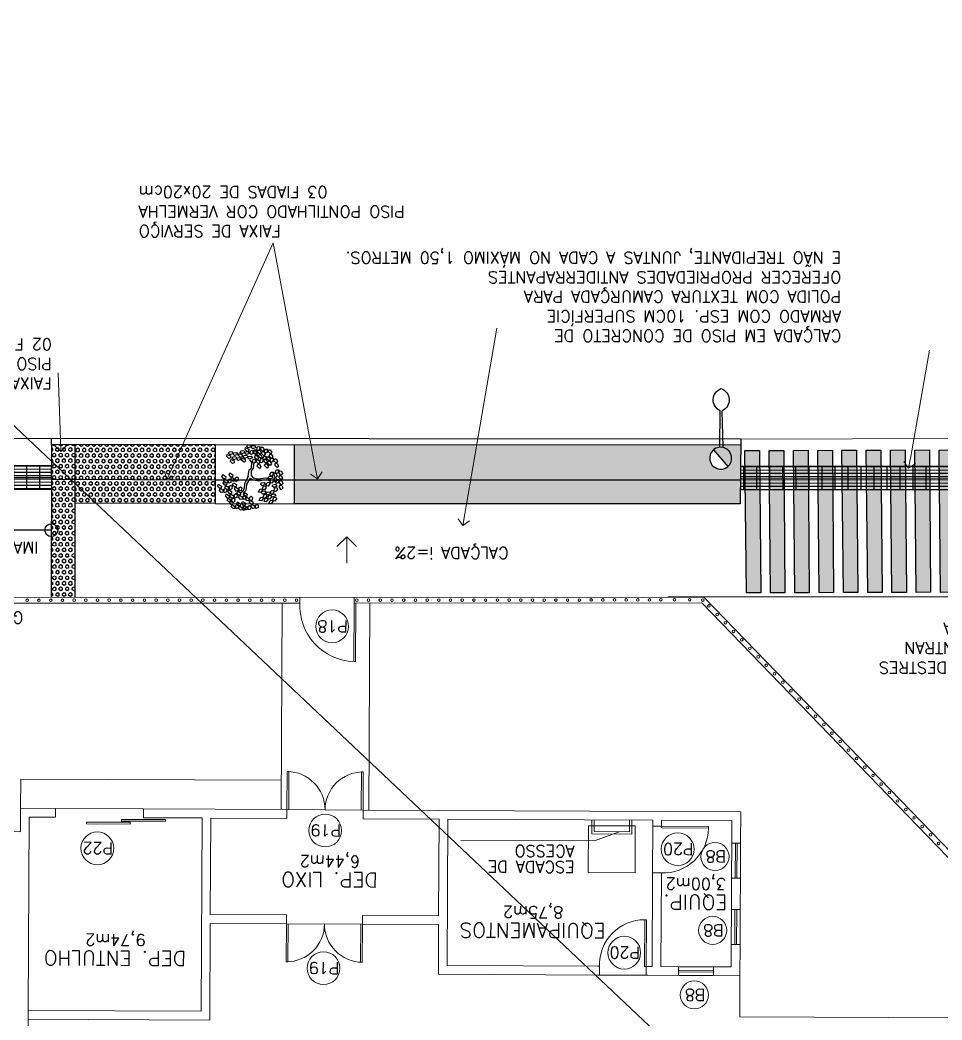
# Model space of a CAD drawing. Extents: x -1057 to 3416, y -340 to 4111.
# Drawn here: x 2287.03 to 2302.78, y 5.35 to 22.43 of the extents above; entities that cross this region are included whole.
import ezdxf
from ezdxf.enums import TextEntityAlignment as Align

# ---------------------------------------------------------------- set-up
doc = ezdxf.new("R2010")
doc.units = 0
doc.header["$LTSCALE"] = 50
for name, pattern in [('CONTINU', [0]), ('DASHDOT', [1, 0.5, -0.25, 0, -0.25]), ('DGN Style 1', [0.003115, 5.18318e-06, -0.00311]), ('HIDDEN', [9.525, 6.35, -3.175])]:
    doc.linetypes.add(name, pattern=pattern)
doc.layers.add('0.1', color=8, linetype='Continuous', lineweight=13)
doc.layers.add('Margem A3', color=8, linetype='DGN Style 1', lineweight=0)
for name, color, linetype in [('HAC', 1, 'Continuous'), ('luminaria', 10, 'Continuous'), ('medir projeto', 6, 'Continuous'), ('OK', 96, 'Continuous'), ('Poste de cimento', 7, 'Continuous')]:
    doc.layers.add(name, color=color, linetype=linetype)
doc.styles.add('60x100', font='romans.shx', dxfattribs={"height": 0.2})
doc.styles.add('80X50', font='romans.shx')
doc.styles.get("Standard").update_dxf_attribs({"font": 'romans.shx'})
pattern_1 = [(90.064457, (2770.38371, 164.963507), (-0.0549925784, -6.1866e-05), [0.03175, -0.0635]), (210.064457, (2770.38371, 164.963507), (0.027549867, -0.047594037), [0.03175, -0.0635]), (150.064457, (2770.383676, 164.995257), (-0.0274427115, -0.047655903), [0.03175, -0.0635])]

# ---------------------------------------------------------------- blocks, each defined once
blk = doc.blocks.new('P80')
for points in [[(0, 0.86), (0, 0.83), (0.15, 0.83), (0.15, 0.86)], [(0, 0), (0, 0.03), (0.15, 0.03), (0.15, 0)]]:
    blk.add_lwpolyline(points)
blk.add_lwpolyline([(-0.8, 0.06), (0, 0.06), (0, 0.03), (-0.8, 0.03)], close=True)
at = {"color": 8}
blk.add_arc((-0.025, 0.056), 0.775, 88.1408, 179.6698, dxfattribs=at)
blk = doc.blocks.new('ÁREA')
for p in [(0.00005, 0.00376), (0, 0)]:
    blk.add_attdef('COMPARTIMENTO', text='', height=0.0025).set_placement(p, align=Align.CENTER)
at = {"color": 1}
for p in [(-0.00005, -0.00376), (-0.0001, -0.00752)]:
    blk.add_attdef('ÁREA', text='', height=0.002, dxfattribs=at).set_placement(p, align=Align.CENTER)
blk = doc.blocks.new('poste concreto')
at = {"layer": 'Poste de cimento'}
h = blk.add_hatch(color=256, dxfattribs=at)
h.dxf.hatch_style = 1
h.paths.add_polyline_path([(364866.842, 7758015.357), (364866.767, 7758015.418), (364866.676, 7758015.455), (364866.578, 7758015.47), (364866.48, 7758015.455), (364866.39, 7758015.418), (364866.314, 7758015.357), (364866.254, 7758015.282), (364866.216, 7758015.191), (364866.201, 7758015.093), (364866.956, 7758015.093), (364866.94, 7758015.191), (364866.903, 7758015.282)])
for p, q in [((364866.815, 7758015.406), (364867.773, 7758016.191)), ((364866.886, 7758015.322), (364867.818, 7758016.138)), ((364866.201, 7758015.093), (364866.216, 7758015.191)), ((364866.216, 7758015.191), (364866.254, 7758015.282)), ((364866.254, 7758015.282), (364866.314, 7758015.357)), ((364866.314, 7758015.357), (364866.39, 7758015.418)), ((364866.39, 7758015.418), (364866.48, 7758015.455)), ((364866.48, 7758015.455), (364866.578, 7758015.47)), ((364866.578, 7758015.47), (364866.676, 7758015.455)), ((364866.676, 7758015.455), (364866.767, 7758015.418)), ((364866.767, 7758015.418), (364866.842, 7758015.357)), ((364866.842, 7758015.357), (364866.903, 7758015.282)), ((364866.903, 7758015.282), (364866.94, 7758015.191)), ((364866.94, 7758015.191), (364866.956, 7758015.093)), ((364866.216, 7758014.995), (364866.201, 7758015.093)), ((364866.956, 7758015.093), (364866.201, 7758015.093)), ((364866.254, 7758014.904), (364866.216, 7758014.995)), ((364866.314, 7758014.829), (364866.254, 7758014.904)), ((364866.39, 7758014.768), (364866.314, 7758014.829)), ((364866.842, 7758014.829), (364866.767, 7758014.768)), ((364866.903, 7758014.904), (364866.842, 7758014.829)), ((364866.94, 7758014.995), (364866.903, 7758014.904)), ((364866.956, 7758015.093), (364866.94, 7758014.995)), ((364866.48, 7758014.731), (364866.39, 7758014.768)), ((364866.578, 7758014.716), (364866.48, 7758014.731)), ((364866.676, 7758014.731), (364866.578, 7758014.716)), ((364866.767, 7758014.768), (364866.676, 7758014.731))]:
    blk.add_line(p, q, dxfattribs=at)
for centre, start, end in [((364868.17, 7758016.298), 60.7351, 195.0987), ((364867.989, 7758016.511), 245.3971, 19.7607)]:
    blk.add_arc(centre, 0.411, start, end, dxfattribs=at)
blk = doc.blocks.new('L', base_point=(1.368, 0.591))
at = {"color": 3, "lineweight": -2}
for p, q in [((1.275, 0.567), (1.306, 0.592)), ((1.288, 0.517), (1.275, 0.567)), ((1.281, 0.65), (1.312, 0.675)), ((1.294, 0.6), (1.281, 0.65)), ((1.322, 0.591), (1.294, 0.6)), ((1.306, 0.592), (1.336, 0.538)), ((1.312, 0.675), (1.342, 0.621)), ((1.342, 0.621), (1.322, 0.591)), ((1.337, 0.489), (1.356, 0.548)), ((1.356, 0.548), (1.391, 0.554)), ((1.391, 0.554), (1.404, 0.527)), ((1.317, 0.508), (1.288, 0.517)), ((1.336, 0.538), (1.317, 0.508)), ((1.376, 0.484), (1.337, 0.489)), ((1.404, 0.527), (1.376, 0.484))]:
    blk.add_line(p, q, dxfattribs=at)
blk = doc.blocks.new('Árvore-13')
at = {"color": 3}
for p, q in [((0.405, 0.537), (0.484, 0.659)), ((0.484, 0.659), (0.572, 0.715)), ((0.502, 0.509), (0.633, 0.668)), ((0.572, 0.715), (0.607, 0.819)), ((0.633, 0.668), (0.782, 0.715)), ((-0.795, 0.302), (-0.961, 0.415)), ((-0.795, 0.406), (-0.953, 0.499)), ((-0.357, 0.349), (-0.795, 0.406)), ((-0.366, 0.227), (-0.795, 0.302)), ((-0.129, 0.105), (-0.366, 0.227)), ((-0.068, 0.19), (-0.357, 0.349)), ((-0.068, -0.036), (-0.129, 0.105)), ((0.029, 0.068), (-0.068, 0.19)), ((0.029, 0.068), (0.318, 0.331)), ((0.116, -0.055), (0.283, 0.133)), ((0.283, 0.133), (0.423, 0.284)), ((0.318, 0.331), (0.405, 0.537)), ((0.423, 0.284), (0.502, 0.509)), ((-0.296, -0.392), (-0.418, -0.693)), ((-0.199, -0.449), (-0.313, -0.74)), ((-0.147, -0.299), (-0.296, -0.392)), ((-0.05, -0.383), (-0.199, -0.449)), ((-0.068, -0.036), (-0.147, -0.299)), ((0.116, -0.055), (-0.05, -0.383)), ((-0.313, -0.74), (-0.243, -0.89))]:
    blk.add_line(p, q, dxfattribs=at)
at = {"color": 3, "xscale": 3.048, "yscale": 3.048, "zscale": 3.048}
for p, rotation in [((-0.716, 1.448), 295.0165150851705), ((0.169, 1.448), 190.1248425347958), ((0.581, 1.401), 190.1248425347958), ((0.852, 1.344), 190.1248425347958), ((-1.303, 0.884), 347.8021081598379), ((-0.926, 0.959), 295.0165150851705), ((-0.488, 1.26), 295.0165150851705), ((-0.252, 1.138), 295.0165150851705), ((0.353, 0.95), 190.1248425347958), ((0.677, 0.781), 190.1248425347958), ((1.211, 1.147), 190.1248425347958), ((1.317, 0.753), 190.1248425347958), ((-1.443, 0.368), 347.8021081598379), ((-1.128, 0.415), 347.8021081598379), ((-0.848, 0.462), 295.0165150851705), ((-0.348, 0.687), 295.0165150851705), ((0.765, 0.274), 190.1248425347958), ((1.124, 0.565), 190.1248425347958), ((0.8, -0.299), 190.1248425347958), ((1.203, -0.317), 190.1248425347958), ((1.246, 0.039), 190.1248425347958), ((1.579, 0.114), 190.1248425347958), ((-0.103, -0.899), 66.16076666471405), ((-0.015, -1.19), 66.16076666471405), ((0.502, -1.003), 66.16076666471405), ((-0.453, -1.397), 66.16076666471405), ((0.616, -1.322), 66.16076666471405)]:
    blk.add_blockref('L', p, dxfattribs=dict(at, rotation=rotation))
for p in [(-1.391, -0.308), (-1.049, -0.533), (-0.848, -0.449), (-0.445, -0.543), (-1.233, -0.881), (-0.874, -1.134), (-0.672, -1.021), (-0.453, -1.04)]:
    blk.add_blockref('L', p, dxfattribs=at)
blk = doc.blocks.new('_Open90')
at = {"color": 0, "linetype": 'ByBlock', "lineweight": -2}
for p, q in [((0, 0), (-1, 0)), ((-0.5, 0.5), (0, 0)), ((0, 0), (-0.5, -0.5))]:
    blk.add_line(p, q, dxfattribs=at)

msp = doc.modelspace()

# ---------------------------------------------------------------- hatches: boundary and pattern name
at = {"layer": '0.1', "linetype": 'CONTINU', "lineweight": -2}
h = msp.add_hatch(color=7, dxfattribs=at)
h.dxf.hatch_style = 1
h.paths.add_polyline_path([(2299.661, 15.08), (2299.411, 15.077), (2299.436, 12.645), (2299.682, 12.648)])
h.paths.add_polyline_path([(2300.076, 15.081), (2299.826, 15.078), (2299.851, 12.647), (2300.096, 12.649)])
h.paths.add_polyline_path([(2300.265, 12.648), (2300.511, 12.65), (2300.49, 15.082), (2300.24, 15.079)])
h.paths.add_polyline_path([(2300.905, 15.084), (2300.655, 15.081), (2300.68, 12.649), (2300.925, 12.652)])
h.paths.add_polyline_path([(2301.319, 15.085), (2301.069, 15.082), (2301.094, 12.651), (2301.34, 12.653)])
h.paths.add_polyline_path([(2301.734, 15.086), (2301.484, 15.083), (2301.509, 12.652), (2301.754, 12.654)])
h.paths.add_polyline_path([(2302.148, 15.088), (2301.898, 15.085), (2301.923, 12.653), (2302.169, 12.656)])
h = msp.add_hatch(color=7, dxfattribs=at)
h.dxf.hatch_style = 1
h.paths.add_polyline_path([(2302.338, 12.654), (2302.583, 12.657), (2302.563, 15.089), (2302.313, 15.086)])
h.paths.add_polyline_path([(2302.977, 15.09), (2302.727, 15.087), (2302.752, 12.656), (2302.998, 12.658)])
h.paths.add_polyline_path([(2303.167, 12.657), (2303.412, 12.66), (2303.392, 15.091), (2303.142, 15.089)])
h.paths.add_polyline_path([(2303.581, 12.658), (2303.827, 12.661), (2303.806, 15.093), (2303.556, 15.09)])
h.paths.add_polyline_path([(2303.996, 12.66), (2304.241, 12.662), (2304.221, 15.094), (2303.971, 15.091)])
at = {"layer": 'HAC'}
h = msp.add_hatch(dxfattribs=at)
h.set_pattern_fill('HEX', color=256, scale=0.01, angle=90.0645, style=0)
h.set_pattern_definition([(90.064457, (2731.1332, 234.27051), (-0.0549925784, -6.1866e-05), [0.03175, -0.0635]), (210.064457, (2731.1332, 234.27051), (0.027549867, -0.047594037), [0.03175, -0.0635]), (150.064457, (2731.133166, 234.30226), (-0.0274427115, -0.047655903), [0.03175, -0.0635])])
h.paths.add_polyline_path([(2287.967, 15.181), (2287.567, 15.181), (2287.565, 12.57), (2287.965, 12.571)])
h = msp.add_hatch(dxfattribs=at)
h.set_pattern_fill('HEX', color=256, scale=0.01, angle=90.0645, style=0)
h.set_pattern_definition(pattern_1)
h.paths.add_polyline_path([(2290.368, 14.175), (2290.37, 15.175), (2287.967, 15.18), (2287.966, 14.18)])
h = msp.add_hatch(dxfattribs=at)
h.set_pattern_fill('HEX', color=256, scale=0.01, angle=90.0645, style=0)
h.set_pattern_definition(pattern_1)
h.paths.add_polyline_path([(2291.717, 14.167), (2299.332, 14.166), (2299.335, 14.607), (2299.335, 14.807), (2299.337, 14.807), (2299.34, 15.172), (2299.039, 15.172), (2299.04, 15.128), (2299.06, 15.125), (2299.104, 15.103), (2299.141, 15.07), (2299.168, 15.028), (2299.183, 14.981), (2299.185, 14.933), (2299.176, 14.886), (2299.154, 14.842), (2299.121, 14.804), (2299.079, 14.778), (2299.033, 14.763), (2298.984, 14.761), (2298.937, 14.77), (2298.893, 14.792), (2298.855, 14.824), (2298.829, 14.866), (2298.814, 14.913), (2298.812, 14.961), (2298.821, 15.009), (2298.843, 15.053), (2298.875, 15.09), (2298.917, 15.117), (2298.964, 15.132), (2298.985, 15.133), (2298.985, 15.172), (2291.719, 15.172)])
at = {"layer": 'medir projeto', "linetype": 'CONTINU', "lineweight": -2}
h = msp.add_hatch(dxfattribs=at)
h.set_pattern_fill('GRATE', color=1, scale=0.07, angle=180.061)
h.set_pattern_definition([(180.061047, (2770.38371, 164.963507), (5.92e-05, -0.0555624685), []), (270.061047, (2770.38371, 164.9635), (0.22224987, 0.0002368), [])])
h.paths.add_polyline_path([(2270.259, 14.442), (2285.707, 14.411), (2286.107, 14.826), (2269.841, 14.859)])
h.paths.add_polyline_path([(2285.707, 14.411), (2287.567, 14.407), (2287.566, 14.823), (2286.107, 14.826)])
h.paths.add_polyline_path([(2269.134, 14.444), (2270.259, 14.442), (2269.841, 14.859), (2269.134, 14.86), (2269.134, 14.652)])
h = msp.add_hatch(dxfattribs=at)
h.set_pattern_fill('GRATE', color=1, scale=0.07, angle=180.061)
h.set_pattern_definition([(180.061047, (2569.82059, -353.0679), (5.92e-05, -0.0555624685), []), (270.061047, (2569.8206, -353.0679), (0.22224987, 0.0002368), [])])
h.paths.add_polyline_path([(2318.113, 14.419), (2318.113, 14.819), (2299.334, 14.806), (2299.334, 14.406)])

# ---------------------------------------------------------------- linework, layer by layer
at = {"layer": '0.1', "color": 8}
for p, q in [((2299.341, 15.272), (2318.115, 15.324)), ((2283.934, 12.569), (2298.712, 12.575)), ((2283.979, 12.472), (2291.811, 12.473)), ((2291.508, 12.473), (2291.49, 8.945)), ((2291.811, 12.473), (2291.811, 12.572)), ((2292.737, 12.473), (2292.737, 12.572)), ((2292.737, 12.473), (2298.674, 12.475)), ((2293.008, 12.473), (2292.99, 8.938)), ((2298.674, 12.475), (2303.036, 7.965)), ((2298.712, 12.575), (2303.136, 8.009)), ((2287.04, 8.967), (2287.043, 9.467)), ((2291.493, 9.445), (2287.043, 9.467)), ((2287.64, 8.964), (2289.14, 8.957)), ((2292.89, 8.938), (2291.59, 8.945)), ((2297.835, 7.864), (2297.839, 8.664)), ((2299.188, 8.374), (2299.185, 7.774)), ((2299.248, 8.374), (2299.245, 7.774)), ((2299.275, 7.774), (2299.278, 8.374)), ((2299.335, 7.773), (2299.338, 8.373)), ((2299.182, 7.24), (2299.179, 6.64)), ((2299.242, 7.24), (2299.239, 6.64)), ((2299.269, 6.64), (2299.272, 7.24)), ((2299.329, 6.64), (2299.332, 7.24)), ((2292.881, 6.988), (2291.581, 6.995)), ((2298.877, 6.259), (2298.277, 6.262)), ((2298.877, 6.199), (2298.277, 6.202)), ((2298.277, 6.172), (2298.877, 6.169)), ((2297.726, 6.114), (2296.926, 6.118)), ((2298.276, 6.112), (2298.876, 6.109)), ((2299.326, 6.106), (2299.323, 5.406)), ((2287.173, 5.516), (2287.173, 5.366)), ((2303.123, 5.388), (2299.323, 5.406))]:
    msp.add_line(p, q, dxfattribs=at)
at = {"layer": '0.1', "color": 7}
for p, q in [((2292.61, 13.607), (2292.442, 13.442)), ((2292.61, 13.156), (2292.61, 13.607)), ((2292.61, 13.607), (2292.777, 13.442)), ((2287.038, 8.567), (2287.04, 8.967)), ((2287.64, 8.964), (2287.04, 8.967)), ((2287.64, 8.964), (2287.64, 8.814)), ((2291.59, 8.945), (2289.14, 8.957)), ((2289.14, 8.807), (2289.14, 8.957)), ((2291.589, 8.795), (2291.59, 8.945)), ((2292.89, 8.938), (2292.889, 8.788)), ((2299.34, 8.906), (2292.89, 8.938)), ((2299.338, 8.373), (2299.34, 8.906)), ((2287.173, 5.516), (2287.19, 8.816)), ((2287.64, 8.814), (2287.19, 8.816)), ((2290.14, 8.802), (2289.14, 8.807)), ((2290.123, 5.502), (2290.14, 8.802)), ((2290.281, 7.151), (2290.29, 8.801)), ((2291.589, 8.795), (2290.29, 8.801)), ((2294.189, 8.782), (2292.889, 8.788)), ((2294.181, 7.132), (2294.189, 8.782)), ((2294.327, 6.281), (2294.339, 8.781)), ((2297.839, 8.764), (2294.339, 8.781)), ((2297.839, 8.664), (2297.839, 8.764)), ((2299.189, 8.757), (2297.989, 8.763)), ((2297.989, 8.663), (2297.989, 8.763)), ((2299.188, 8.374), (2299.189, 8.757)), ((2287.038, 8.567), (2280.113, 8.601)), ((2297.839, 8.664), (2297.989, 8.663)), ((2299.338, 8.373), (2299.188, 8.374)), ((2297.827, 6.264), (2297.835, 7.864)), ((2297.985, 7.863), (2297.835, 7.864)), ((2297.977, 6.263), (2297.985, 7.863)), ((2299.182, 7.24), (2299.185, 7.774)), ((2299.185, 7.774), (2299.335, 7.773)), ((2299.332, 7.24), (2299.335, 7.773)), ((2299.332, 7.24), (2299.182, 7.24)), ((2291.581, 7.145), (2290.281, 7.151)), ((2291.581, 6.995), (2291.581, 7.145)), ((2294.181, 7.132), (2292.881, 7.138)), ((2292.881, 7.138), (2292.881, 6.988)), ((2290.273, 5.351), (2290.281, 7.001)), ((2291.581, 6.995), (2290.281, 7.001)), ((2294.181, 6.982), (2292.881, 6.988)), ((2294.176, 6.132), (2294.181, 6.982)), ((2299.177, 6.257), (2299.179, 6.64)), ((2299.329, 6.64), (2299.179, 6.64)), ((2299.326, 6.106), (2299.329, 6.64)), ((2296.927, 6.268), (2294.327, 6.281)), ((2296.926, 6.118), (2296.927, 6.268)), ((2297.726, 6.114), (2297.727, 6.264)), ((2297.827, 6.264), (2297.727, 6.264)), ((2298.277, 6.262), (2297.977, 6.263)), ((2298.277, 6.262), (2298.276, 6.112)), ((2298.876, 6.109), (2298.877, 6.259)), ((2299.177, 6.257), (2298.877, 6.259)), ((2296.926, 6.118), (2294.176, 6.132)), ((2298.276, 6.112), (2297.726, 6.114)), ((2299.326, 6.106), (2298.876, 6.109)), ((2290.123, 5.502), (2287.173, 5.516)), ((2287.166, 3.966), (2287.173, 5.366)), ((2290.273, 5.351), (2287.173, 5.366))]:
    msp.add_line(p, q, dxfattribs=at)
at = {"layer": '0.1', "color": 8, "linetype": 'CONTINU', "lineweight": -2}
msp.add_line((2315.47, 12.585), (2298.094, 12.574), dxfattribs=at)
at = {"layer": '0.1', "color": 8, "linetype": 'CONTINU'}
for p, q in [((2297.265, 8.567), (2296.842, 8.409)), ((2296.842, 8.409), (2294.56, 8.42))]:
    msp.add_line(p, q, dxfattribs=at)
at = {"layer": '0.1', "color": 7}
for points in [[(2289.627, 14.779), (2291.355, 18.626)], [(2292.072, 14.793), (2291.355, 18.626)], [(2294.627, 13.996), (2295.176, 17.17)], [(2302.243, 14.975), (2302.564, 16.791)], [(2287.724, 15.262), (2287.681, 16.408)]]:
    msp.add_lwpolyline(points, dxfattribs=at)
at = {"layer": '0.1', "color": 7, "linetype": 'CONTINU', "lineweight": -2}
for points in [[(2299.436, 12.646), (2299.411, 15.077), (2299.661, 15.08), (2299.682, 12.648), (2299.436, 12.645)], [(2299.851, 12.647), (2299.826, 15.078), (2300.076, 15.081), (2300.096, 12.649), (2299.851, 12.647)], [(2300.265, 12.648), (2300.24, 15.079), (2300.49, 15.082), (2300.511, 12.65), (2300.265, 12.648)], [(2300.68, 12.65), (2300.655, 15.081), (2300.905, 15.084), (2300.925, 12.652), (2300.68, 12.649)], [(2301.094, 12.651), (2301.069, 15.082), (2301.319, 15.085), (2301.34, 12.653), (2301.094, 12.651)], [(2301.509, 12.652), (2301.484, 15.083), (2301.734, 15.086), (2301.754, 12.654), (2301.509, 12.652)], [(2301.923, 12.654), (2301.898, 15.085), (2302.148, 15.088), (2302.169, 12.656), (2301.923, 12.653)], [(2302.338, 12.655), (2302.313, 15.086), (2302.563, 15.089), (2302.583, 12.657), (2302.338, 12.654)], [(2302.752, 12.656), (2302.727, 15.087), (2302.977, 15.09), (2302.998, 12.658), (2302.752, 12.656)]]:
    msp.add_lwpolyline(points, dxfattribs=at)
at = {"layer": '0.1', "color": 8}
for points in [[(2292.767, 12.473), (2292.737, 12.473), (2292.732, 11.473), (2292.762, 11.473)], [(2288.914, 8.728), (2288.164, 8.731), (2288.164, 8.701), (2288.914, 8.698)], [(2289.514, 8.775), (2288.764, 8.778), (2288.764, 8.748), (2289.514, 8.745)]]:
    msp.add_lwpolyline(points, close=True, dxfattribs=at)
for points in [[(2291.62, 8.944), (2291.623, 9.594), (2291.593, 9.595), (2291.59, 8.945)], [(2292.86, 8.938), (2292.863, 9.588), (2292.893, 9.588), (2292.89, 8.938)], [(2297.479, 8.766), (2297.478, 8.526), (2296.798, 8.529), (2296.799, 8.769)], [(2297.439, 8.766), (2297.438, 8.566), (2296.838, 8.569), (2296.839, 8.769)], [(2291.611, 6.994), (2291.607, 6.344), (2291.577, 6.345), (2291.581, 6.995)], [(2292.851, 6.988), (2292.847, 6.338), (2292.877, 6.338), (2292.881, 6.988)]]:
    msp.add_lwpolyline(points, dxfattribs=at)
at = {"layer": '0.1', "color": 8, "linetype": 'DASHDOT', "ltscale": 0.4}
msp.add_lwpolyline([(2297.535, 7.865), (2296.735, 7.869), (2296.739, 8.669), (2297.539, 8.665)], close=True, dxfattribs=at)
at = {"layer": '0.1', "color": 8}
for centre, radius in [((2287.155, 12.52), 0.0225), ((2287.355, 12.52), 0.0225), ((2287.555, 12.52), 0.0225), ((2287.755, 12.52), 0.0225), ((2287.955, 12.521), 0.0225), ((2288.155, 12.521), 0.0225), ((2288.355, 12.521), 0.0225), ((2288.555, 12.521), 0.0225), ((2288.755, 12.521), 0.0225), ((2288.955, 12.521), 0.0225), ((2289.155, 12.521), 0.0225), ((2289.355, 12.521), 0.0225), ((2289.555, 12.521), 0.0225), ((2289.755, 12.521), 0.0225), ((2289.955, 12.521), 0.0225), ((2290.155, 12.521), 0.0225), ((2290.355, 12.521), 0.0225), ((2290.555, 12.521), 0.0225), ((2290.755, 12.522), 0.0225), ((2290.955, 12.522), 0.0225), ((2291.155, 12.522), 0.0225), ((2291.355, 12.522), 0.0225), ((2291.555, 12.522), 0.0225), ((2291.755, 12.522), 0.0225), ((2292.784, 12.524), 0.0225), ((2292.984, 12.524), 0.0225), ((2293.184, 12.524), 0.0225), ((2293.384, 12.524), 0.0225), ((2293.584, 12.524), 0.0225), ((2293.784, 12.524), 0.0225), ((2293.984, 12.525), 0.0225), ((2294.184, 12.525), 0.0225), ((2294.384, 12.525), 0.0225), ((2294.584, 12.525), 0.0225), ((2294.784, 12.525), 0.0225), ((2294.984, 12.525), 0.0225), ((2295.184, 12.525), 0.0225), ((2295.384, 12.525), 0.0225), ((2295.584, 12.525), 0.0225), ((2295.784, 12.525), 0.0225), ((2295.984, 12.525), 0.0225), ((2296.184, 12.525), 0.0225), ((2296.384, 12.525), 0.0225), ((2296.584, 12.525), 0.0225), ((2296.784, 12.526), 0.0225), ((2296.984, 12.526), 0.0225), ((2297.184, 12.526), 0.0225), ((2297.384, 12.526), 0.0225), ((2297.584, 12.526), 0.0225), ((2297.784, 12.526), 0.0225), ((2297.975, 12.53), 0.0225), ((2298.21, 12.53), 0.0225), ((2298.468, 12.53), 0.0225), ((2298.693, 12.525), 0.0225), ((2292.362, 12.075), 0.28), ((2298.797, 12.424), 0.0225), ((2298.937, 12.279), 0.0225), ((2299.077, 12.134), 0.0225), ((2299.217, 11.989), 0.0225), ((2299.357, 11.844), 0.0225), ((2299.497, 11.7), 0.0225), ((2299.637, 11.555), 0.0225), ((2299.777, 11.41), 0.0225), ((2299.917, 11.265), 0.0225), ((2300.058, 11.12), 0.0225), ((2300.198, 10.975), 0.0225), ((2300.338, 10.83), 0.0225), ((2300.478, 10.686), 0.0225), ((2300.618, 10.541), 0.0225), ((2300.758, 10.396), 0.0225), ((2300.898, 10.251), 0.0225), ((2301.038, 10.106), 0.0225), ((2301.178, 9.961), 0.0225), ((2301.319, 9.816), 0.0225), ((2301.459, 9.671), 0.0225), ((2301.599, 9.527), 0.0225), ((2301.739, 9.382), 0.0225), ((2301.879, 9.237), 0.0225), ((2302.019, 9.092), 0.0225), ((2302.159, 8.947), 0.0225), ((2292.243, 8.588), 0.28), ((2302.299, 8.802), 0.0225), ((2288.352, 8.284), 0.28), ((2298.264, 8.269), 0.28), ((2302.439, 8.657), 0.0225), ((2298.9, 8.143), 0.24), ((2302.58, 8.513), 0.0225), ((2302.72, 8.368), 0.0225), ((2298.861, 6.882), 0.24), ((2297.351, 6.501), 0.28), ((2292.215, 6.236), 0.28), ((2298.548, 5.78), 0.24)]:
    msp.add_circle(centre, radius, dxfattribs=at)
for centre, radius, start, end in [((2292.765, 12.428), 0.955, 176.995, 267.9776), ((2291.59, 8.945), 0.65, 359.7175, 89.7175), ((2292.89, 8.938), 0.65, 89.7175, 179.7175), ((2291.581, 6.995), 0.65, 269.7175, 359.7175), ((2292.881, 6.988), 0.65, 179.7175, 269.7175)]:
    msp.add_arc(centre, radius, start, end, dxfattribs=at)
at = {"layer": 'Margem A3', "color": 7, "linetype": 'CONTINU', "lineweight": -2}
for p, q in [((2299.341, 15.272), (2286.548, 15.284)), ((2287.567, 15.18), (2287.567, 15.283)), ((2287.567, 15.18), (2287.565, 12.57)), ((2290.371, 15.175), (2287.567, 15.181)), ((2287.967, 15.18), (2287.965, 12.571)), ((2299.34, 15.172), (2290.371, 15.175)), ((2290.369, 14.575), (2287.566, 14.581)), ((2299.34, 14.572), (2290.37, 14.575)), ((2290.368, 14.175), (2287.965, 14.18)), ((2299.332, 14.166), (2291.718, 14.167)), ((2287.565, 13.719), (2285.077, 13.722))]:
    msp.add_line(p, q, dxfattribs=at)
msp.add_circle((2287.565, 13.719), 0.11, dxfattribs=at)
at = {"layer": 'medir projeto', "color": 5, "linetype": 'CONTINU', "lineweight": -2}
msp.add_line((2205.005, 92.863), (2424.251, -114.182), dxfattribs=at)
at = {"layer": 'medir projeto', "color": 7, "linetype": 'CONTINU', "lineweight": -2}
for p, q in [((2299.341, 15.272), (2299.332, 14.166)), ((2290.368, 14.175), (2290.371, 15.175)), ((2291.718, 14.167), (2291.718, 15.175)), ((2287.566, 14.615), (2269.134, 14.652)), ((2299.335, 14.607), (2318.115, 14.627)), ((2290.368, 14.175), (2291.718, 14.167))]:
    msp.add_line(p, q, dxfattribs=at)
for points in [[(2287.567, 14.407), (2269.134, 14.444), (2269.133, 14.86), (2287.566, 14.823)], [(2318.115, 14.42), (2318.115, 14.82), (2299.335, 14.807), (2299.336, 14.407)]]:
    msp.add_lwpolyline(points, close=True, dxfattribs=at)

# ---------------------------------------------------------------- block references
at = {"layer": '0.1', "color": 7, "xscale": 0.2, "yscale": 0.2, "zscale": 0.2}
for p, rotation in [((2287.731, 15.062), 272.1201040896979), ((2302.208, 14.778), 259.9889545420696), ((2289.545, 14.596), 245.8210280892103), ((2292.109, 14.596), 280.5967120206391), ((2294.593, 13.799), 260.1857302911186)]:
    msp.add_blockref('_Open90', p, dxfattribs=dict(at, rotation=rotation))
at = {"layer": '0.1', "color": 8, "rotation": 179.7174815060635}
msp.add_blockref('P80', (2297.989, 8.693), dxfattribs=at)
at = {"layer": '0.1', "color": 8}
ref = msp.add_blockref('ÁREA', (2292.318, 7.871), dxfattribs=dict(at, xscale=133.3333333333334, yscale=133.3333333333334, zscale=133.3333333333334, rotation=179.7174815060635))
ref.add_attrib('COMPARTIMENTO', 'DEP. LIXO', dxfattribs={"layer": '0', "color": 3, "height": 0.25, "rotation": 179.7175}).set_placement((2292.318, 7.871), align=Align.CENTER)
ref.add_attrib('ÁREA', '6,44m2', dxfattribs={"layer": '0', "color": 1, "height": 0.2, "rotation": 179.7175}).set_placement((2292.326, 8.159), align=Align.CENTER)
ref = msp.add_blockref('ÁREA', (2298.567, 7.487), dxfattribs=dict(at, xscale=133.3333333333334, yscale=133.3333333333334, zscale=133.3333333333334, rotation=179.7174815060635))
ref.add_attrib('COMPARTIMENTO', 'EQUIP.', dxfattribs={"layer": '0', "color": 3, "height": 0.25, "rotation": 179.7175}).set_placement((2298.567, 7.487), align=Align.CENTER)
ref.add_attrib('ÁREA', '3,00m2', dxfattribs={"layer": '0', "color": 1, "height": 0.2, "rotation": 179.7175}).set_placement((2298.575, 7.775), align=Align.CENTER)
ref = msp.add_blockref('ÁREA', (2295.788, 7.005), dxfattribs=dict(at, xscale=133.3333333333334, yscale=133.3333333333334, zscale=133.3333333333334, rotation=179.7174815060635))
ref.add_attrib('COMPARTIMENTO', 'EQUIPAMENTOS', dxfattribs={"layer": '0', "color": 3, "height": 0.25, "rotation": 179.7175}).set_placement((2295.788, 7.005), align=Align.CENTER)
ref.add_attrib('ÁREA', '8,75m2', dxfattribs={"layer": '0', "color": 1, "height": 0.2, "rotation": 179.7175}).set_placement((2295.796, 7.293), align=Align.CENTER)
at = {"layer": '0.1', "color": 8, "xscale": -1, "rotation": 89.7174815060634}
msp.add_blockref('P80', (2297.757, 6.264), dxfattribs=at)
at = {"layer": '0.1', "color": 8}
ref = msp.add_blockref('ÁREA', (2288.654, 6.53), dxfattribs=dict(at, xscale=133.3333333333334, yscale=133.3333333333334, zscale=133.3333333333334, rotation=179.7174815060635))
ref.add_attrib('COMPARTIMENTO', 'DEP. ENTULHO', dxfattribs={"layer": '0', "color": 3, "height": 0.25, "rotation": 179.7175}).set_placement((2288.654, 6.53), align=Align.CENTER)
ref.add_attrib('ÁREA', '9,74m2', dxfattribs={"layer": '0', "color": 1, "height": 0.2, "rotation": 179.7175}).set_placement((2288.662, 6.818), align=Align.CENTER)
at = {"layer": 'luminaria', "xscale": -0.4999999999999999, "yscale": 0.5, "zscale": 0.4999999999999999, "rotation": 310.6757652865724}
msp.add_blockref('poste concreto', (-2820673.52, -2666594.813), dxfattribs=at)
at = {"layer": 'OK', "color": 3, "linetype": 'HIDDEN', "xscale": 0.3107660917594164, "yscale": 0.3107660917594164, "zscale": 0.3107660917594164, "rotation": 196.6362105508732}
msp.add_blockref('Árvore-13', (2290.965, 14.632), dxfattribs=at)

# ---------------------------------------------------------------- texts
at = {"layer": '0.1', "color": 7, "style": '80X50'}
msp.add_text('CALÇADA i=2%%%', height=0.2, rotation=180, dxfattribs=at).set_placement((2295.377, 13.43))
at = {"layer": '0.1', "color": 7}
for s, p in [('GRADIL H=2,30m', (2287.09, 12.325)), ('P18', (2292.633, 12.175)), ('P19', (2292.515, 8.688)), ('P22', (2288.623, 8.384)), ('P20', (2298.536, 8.369)), ('ACESSO', (2296.506, 8.334)), ('B8', (2299.091, 8.244)), ('ESCADA DE ', (2296.505, 8.063)), ('B8', (2299.052, 6.982)), ('P20', (2297.623, 6.601)), ('P19', (2292.486, 6.336)), ('B8', (2298.739, 5.88))]:
    msp.add_text(s, height=0.2, rotation=179.7175, dxfattribs=at).set_placement(p)
at = {"layer": '0.1', "color": 7, "char_height": 0.2, "rotation": 180, "style": '60x100'}
for s, insert, attachment_point in [('FAIXA DE SERVIÇO\\PPISO PONTILHADO COR VERMELHA \\P03 FIADAS DE 20x20cm', (2289.06, 18.726), 3), ('CALÇADA EM PISO DE CONCRETO DE \\PARMADO COM ESP. 10CM SUPERFÍCIE \\PPOLIDA COM TEXTURA CAMURÇADA PARA\\POFERECER PROPRIEDADES ANTIDERRAPANTES\\PE NÃO TREPIDANTE, JUNTAS A CADA NO MÁXIMO 1,50 METROS.', (2301.058, 16.938), 1), ('FAIXA DE SERVIÇO\\PPISO PONTILHADO COR VERMELHA \\P02 FIADAS DE 20x20cm', (2287.577, 16.126), 1), ('FAIXA DE PEDESTRES\\PPADRÃO CONTRAN\\PCOR BRANCA', (2304.529, 11.27), 1)]:
    msp.add_mtext(s, dxfattribs=dict(at, insert=insert, attachment_point=attachment_point))
at = {"layer": 'Margem A3', "color": 7, "linetype": 'CONTINU', "lineweight": -2}
msp.add_text('IMAX:8:33%%%', height=0.2, rotation=179.7175, dxfattribs=at).set_placement((2287.346, 13.52))

doc.saveas('drawing.dxf')
